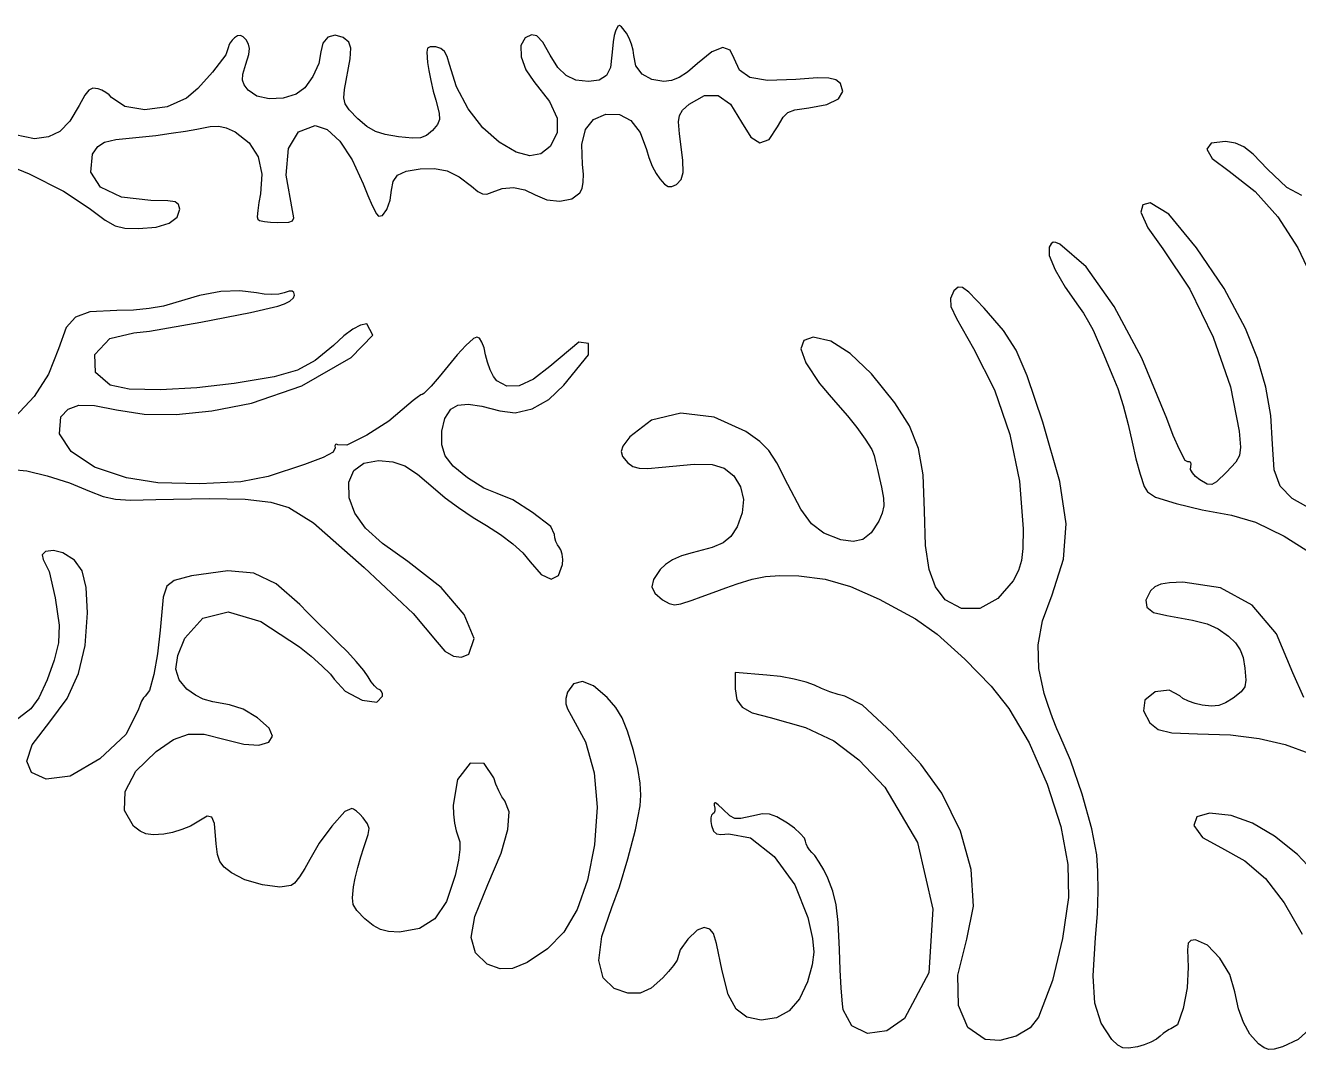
# Model space of a CAD drawing. Extents: x -744 to 286, y -828 to 175.
# Drawn here: x -480.8 to -191.9, y -828.3 to -596 of the extents above; entities that cross this region are included whole.
import ezdxf

# ---------------------------------------------------------------- set-up
doc = ezdxf.new("R2010")
doc.units = 0
doc.layers.get('0').update_dxf_attribs({"linetype": 'CONTINUOUS'})

msp = doc.modelspace()

# ---------------------------------------------------------------- linework, layer by layer
for p, q in [((-365.96, -598.09), (-367.38, -598.78)), ((-364.71, -598.34), (-365.96, -598.09)), ((-346.85, -597.25), (-347.15, -598.23)), ((-346.35, -596.14), (-346.85, -597.25)), ((-345.97, -595.95), (-346.35, -596.14)), ((-345.5, -596.24), (-345.97, -595.95)), ((-344.42, -597.73), (-345.5, -596.24)), ((-343.78, -598.83), (-344.42, -597.73)), ((-434.75, -600.84), (-435.33, -602.61)), ((-434.65, -600.41), (-434.75, -600.84)), ((-434.34, -599.86), (-434.65, -600.41)), ((-433.9, -599.29), (-434.34, -599.86)), ((-433.38, -598.78), (-433.9, -599.29)), ((-432.65, -598.32), (-433.38, -598.78)), ((-432.03, -598.22), (-432.65, -598.32)), ((-431.42, -598.5), (-432.03, -598.22)), ((-430.73, -599.19), (-431.42, -598.5)), ((-430.15, -600.17), (-430.73, -599.19)), ((-429.95, -601.21), (-430.15, -600.17)), ((-413.34, -599.94), (-413.75, -601.9)), ((-412.21, -598.62), (-413.34, -599.94)), ((-410.55, -598.18), (-412.21, -598.62)), ((-408.69, -598.7), (-410.55, -598.18)), ((-407.42, -599.77), (-408.69, -598.7)), ((-406.94, -601.11), (-407.42, -599.77)), ((-388.97, -600.78), (-389.55, -601.14)), ((-387.65, -600.84), (-388.97, -600.78)), ((-386.5, -601.2), (-387.65, -600.84)), ((-367.38, -598.78), (-368.36, -600.51)), ((-368.36, -600.51), (-368.3, -603.09)), ((-363.41, -599.71), (-364.71, -598.34)), ((-361.73, -602.71), (-363.41, -599.71)), ((-347.41, -599.65), (-347.59, -601.22)), ((-347.15, -598.23), (-347.41, -599.65)), ((-343.24, -600.19), (-343.78, -598.83)), ((-342.87, -601.56), (-343.24, -600.19)), ((-322.5, -600.98), (-325, -601.96)), ((-320.83, -601.57), (-322.5, -600.98)), ((-435.33, -602.61), (-438.36, -606.52)), ((-430.76, -604.7), (-430.13, -602.58)), ((-430.13, -602.58), (-429.95, -601.21)), ((-413.75, -601.9), (-414.2, -604.55)), ((-408.37, -610.45), (-407.11, -603.5)), ((-407.11, -603.5), (-406.94, -601.11)), ((-389.55, -601.14), (-389.74, -602.03)), ((-389.74, -602.03), (-389.52, -604.34)), ((-385.66, -601.89), (-386.5, -601.2)), ((-385.06, -603.03), (-385.66, -601.89)), ((-384.57, -604.84), (-385.06, -603.03)), ((-368.3, -603.09), (-367.27, -605.99)), ((-359.98, -605.53), (-361.73, -602.71)), ((-347.68, -602.72), (-348.02, -605.51)), ((-347.59, -601.22), (-347.68, -602.72)), ((-342.75, -602.74), (-342.87, -601.56)), ((-342.24, -605.09), (-342.75, -602.74)), ((-325, -601.96), (-328.27, -604.59)), ((-319.92, -603.46), (-320.83, -601.57)), ((-318.76, -606.09), (-319.92, -603.46)), ((-438.36, -606.52), (-441.67, -610.27)), ((-431.44, -607.02), (-430.76, -604.7)), ((-414.2, -604.55), (-415.56, -607.52)), ((-389.52, -604.34), (-389.25, -606.15)), ((-389.25, -606.15), (-388.79, -608.45)), ((-382.99, -609.85), (-384.57, -604.84)), ((-367.27, -605.99), (-365.41, -608.64)), ((-358.1, -607.34), (-359.98, -605.53)), ((-348.02, -605.51), (-348.96, -607.32)), ((-340.81, -607), (-342.24, -605.09)), ((-330.54, -606.53), (-332.42, -607.76)), ((-328.27, -604.59), (-330.54, -606.53)), ((-316.38, -607.73), (-318.76, -606.09)), ((-431.55, -608.34), (-431.44, -607.02)), ((-431.2, -609.41), (-431.55, -608.34)), ((-430.25, -610.67), (-431.2, -609.41)), ((-415.56, -607.52), (-417.41, -610.1)), ((-388.79, -608.45), (-388.25, -610.83)), ((-365.41, -608.64), (-361.84, -613.18)), ((-355.85, -608.34), (-358.1, -607.34)), ((-353.01, -608.67), (-355.85, -608.34)), ((-350.58, -608.33), (-353.01, -608.67)), ((-348.96, -607.32), (-350.58, -608.33)), ((-338.61, -608.24), (-340.81, -607)), ((-335.9, -608.67), (-338.61, -608.24)), ((-334.15, -608.44), (-335.9, -608.67)), ((-332.42, -607.76), (-334.15, -608.44)), ((-312.35, -608.41), (-316.38, -607.73)), ((-305.96, -608.19), (-312.35, -608.41)), ((-301.06, -607.87), (-305.96, -608.19)), ((-298.49, -607.92), (-301.06, -607.87)), ((-296.9, -608.31), (-298.49, -607.92)), ((-295.78, -609.13), (-296.9, -608.31)), ((-295.27, -610.94), (-295.78, -609.13)), ((-467.35, -611.78), (-468.63, -614.15)), ((-466.42, -610.63), (-467.35, -611.78)), ((-465.48, -610.2), (-466.42, -610.63)), ((-464.32, -610.31), (-465.48, -610.2)), ((-463.45, -610.66), (-464.32, -610.31)), ((-462.57, -611.16), (-463.45, -610.66)), ((-461.78, -611.73), (-462.57, -611.16)), ((-461.25, -612.28), (-461.78, -611.73)), ((-458.29, -614.37), (-461.25, -612.28)), ((-444.25, -612.44), (-448.67, -614.45)), ((-441.67, -610.27), (-444.25, -612.44)), ((-428.29, -612), (-430.25, -610.67)), ((-425.5, -612.62), (-428.29, -612)), ((-422.35, -612.47), (-425.5, -612.62)), ((-419.34, -611.54), (-422.35, -612.47)), ((-417.41, -610.1), (-419.34, -611.54)), ((-408.54, -612.34), (-408.37, -610.45)), ((-408.24, -613.74), (-408.54, -612.34)), ((-388.25, -610.83), (-387.69, -612.94)), ((-380.35, -614.84), (-382.99, -609.85)), ((-330.2, -613.82), (-326.67, -611.88)), ((-326.67, -611.88), (-323.55, -611.86)), ((-323.55, -611.86), (-320.77, -613.83)), ((-296.25, -612.61), (-295.27, -610.94)), ((-468.63, -614.15), (-470.74, -617.69)), ((-453.73, -615.11), (-458.29, -614.37)), ((-448.67, -614.45), (-453.73, -615.11)), ((-407.33, -615.13), (-408.24, -613.74)), ((-405.37, -617.12), (-407.33, -615.13)), ((-387.69, -612.94), (-386.93, -615.86)), ((-376.99, -619.22), (-380.35, -614.84)), ((-361.84, -613.18), (-360.12, -617)), ((-332.39, -616.35), (-331.71, -615.19)), ((-331.71, -615.19), (-330.2, -613.82)), ((-320.77, -613.83), (-318.26, -617.87)), ((-307.74, -615.67), (-306.15, -615.07)), ((-306.15, -615.07), (-303.01, -614.65)), ((-303.01, -614.65), (-298.93, -613.92)), ((-298.93, -613.92), (-296.25, -612.61)), ((-470.74, -617.69), (-472.97, -619.98)), ((-403.29, -618.86), (-405.37, -617.12)), ((-386.84, -617.31), (-387.27, -618.43)), ((-386.93, -615.86), (-386.84, -617.31)), ((-360.12, -617), (-360.12, -620.34)), ((-353.72, -619.55), (-351.87, -617.29)), ((-351.87, -617.29), (-349.08, -616.08)), ((-349.08, -616.08), (-346.01, -616.16)), ((-346.01, -616.16), (-343.38, -617.53)), ((-343.38, -617.53), (-341.31, -620.21)), ((-332.58, -617.86), (-332.39, -616.35)), ((-332.32, -620.57), (-332.58, -617.86)), ((-318.26, -617.87), (-316.18, -621.32)), ((-310.11, -618.98), (-308.86, -616.76)), ((-308.86, -616.76), (-307.74, -615.67)), ((-478.75, -621.67), (-483.16, -620.75)), ((-475.56, -621.24), (-478.75, -621.67)), ((-472.97, -619.98), (-475.56, -621.24)), ((-460.3, -621.83), (-454.25, -621.21)), ((-454.25, -621.21), (-451.18, -620.89)), ((-451.18, -620.89), (-447.73, -620.43)), ((-447.73, -620.43), (-444.45, -619.93)), ((-444.45, -619.93), (-441.91, -619.45)), ((-441.91, -619.45), (-438.86, -618.9)), ((-438.86, -618.9), (-436.91, -618.83)), ((-436.91, -618.83), (-435.24, -619.2)), ((-435.24, -619.2), (-433.21, -620.12)), ((-433.21, -620.12), (-430.05, -622.56)), ((-421.1, -623.87), (-418.8, -620.12)), ((-418.8, -620.12), (-415.06, -618.67)), ((-415.06, -618.67), (-412.32, -619.55)), ((-412.32, -619.55), (-409.46, -622.24)), ((-401.36, -619.98), (-403.29, -618.86)), ((-399.15, -620.71), (-401.36, -619.98)), ((-396.16, -621.23), (-399.15, -620.71)), ((-392.96, -621.54), (-396.16, -621.23)), ((-389.81, -620.92), (-391.15, -621.45)), ((-388.44, -619.81), (-389.81, -620.92)), ((-387.27, -618.43), (-388.44, -619.81)), ((-373.31, -622.42), (-376.99, -619.22)), ((-360.12, -620.34), (-361.69, -623.42)), ((-354.55, -622.95), (-353.72, -619.55)), ((-341.31, -620.21), (-339.86, -624.12)), ((-331.6, -626.53), (-332.32, -620.57)), ((-312.04, -621.81), (-310.11, -618.98)), ((-465.57, -625.19), (-464.4, -623.42)), ((-464.4, -623.42), (-462.9, -622.43)), ((-462.9, -622.43), (-460.3, -621.83)), ((-430.05, -622.56), (-427.99, -625.77)), ((-421.61, -629.95), (-421.1, -623.87)), ((-409.46, -622.24), (-406.67, -626.43)), ((-391.15, -621.45), (-392.96, -621.54)), ((-369.44, -624.67), (-373.31, -622.42)), ((-361.69, -623.42), (-363.84, -625.08)), ((-354.37, -627.49), (-354.55, -622.95)), ((-339.86, -624.12), (-339.31, -625.94)), ((-316.18, -621.32), (-314.09, -622.55)), ((-314.09, -622.55), (-312.04, -621.81)), ((-211.7, -622.66), (-212.64, -624.04)), ((-212.64, -624.04), (-211.47, -626.17)), ((-208.41, -622.29), (-211.7, -622.66)), ((-206.15, -622.63), (-208.41, -622.29)), ((-204.28, -623.47), (-206.15, -622.63)), ((-202.18, -625.16), (-204.28, -623.47)), ((-487.58, -626.54), (-479.96, -629.62)), ((-465.95, -629.22), (-465.57, -625.19)), ((-427.99, -625.77), (-427.13, -629.69)), ((-406.67, -626.43), (-404.17, -631.92)), ((-366.36, -625.52), (-369.44, -624.67)), ((-363.84, -625.08), (-366.36, -625.52)), ((-339.31, -625.94), (-338.53, -627.85)), ((-331.54, -629.3), (-331.6, -626.53)), ((-211.47, -626.17), (-207.56, -629.03)), ((-198.87, -628.54), (-202.18, -625.16)), ((-479.96, -629.62), (-472.19, -633.52)), ((-463.76, -632.64), (-465.95, -629.22)), ((-427.13, -629.69), (-427.48, -634.15)), ((-396.35, -629.94), (-394.42, -629.02)), ((-394.42, -629.02), (-391.25, -628.45)), ((-391.25, -628.45), (-387.99, -628.38)), ((-387.99, -628.38), (-385.11, -628.97)), ((-385.11, -628.97), (-382.38, -630.3)), ((-354.16, -629.69), (-354.37, -627.49)), ((-354.2, -631.49), (-354.16, -629.69)), ((-338.53, -627.85), (-337.66, -629.57)), ((-337.66, -629.57), (-336.83, -630.79)), ((-332, -630.92), (-331.54, -629.3)), ((-207.56, -629.03), (-201.67, -633.64)), ((-194.47, -632.72), (-198.87, -628.54)), ((-459, -634.92), (-463.76, -632.64)), ((-420.22, -637.92), (-421.61, -629.95)), ((-404.17, -631.92), (-403.12, -634.54)), ((-397.75, -633.36), (-397.38, -631.33)), ((-397.38, -631.33), (-396.35, -629.94)), ((-382.38, -630.3), (-379.6, -632.45)), ((-379.6, -632.45), (-378.13, -633.66)), ((-372.58, -632.92), (-370, -632.75)), ((-370, -632.75), (-367.43, -633.24)), ((-354.48, -632.92), (-354.2, -631.49)), ((-336.83, -630.79), (-335.73, -631.99)), ((-335.73, -631.99), (-334.9, -632.5)), ((-334.9, -632.5), (-334.08, -632.51)), ((-334.08, -632.51), (-333.06, -632.05)), ((-333.06, -632.05), (-332, -630.92)), ((-191.1, -634.55), (-194.47, -632.72)), ((-472.19, -633.52), (-466.34, -637.41)), ((-452.34, -635.67), (-459, -634.92)), ((-448.5, -635.73), (-452.34, -635.67)), ((-427.48, -634.15), (-427.85, -636.13)), ((-403.12, -634.54), (-402.09, -636.84)), ((-398.79, -637.68), (-398.01, -635.57)), ((-398.01, -635.57), (-397.75, -633.36)), ((-378.13, -633.66), (-377.07, -634.18)), ((-377.07, -634.18), (-376.08, -634.2)), ((-376.08, -634.2), (-374.91, -633.76)), ((-374.91, -633.76), (-372.58, -632.92)), ((-367.43, -633.24), (-365.08, -634.38)), ((-365.08, -634.38), (-362.49, -635.5)), ((-362.49, -635.5), (-359.49, -635.8)), ((-359.49, -635.8), (-356.76, -635.26)), ((-356.76, -635.26), (-354.99, -633.95)), ((-354.99, -633.95), (-354.48, -632.92)), ((-201.67, -633.64), (-196.54, -639.36)), ((-466.34, -637.41), (-462.68, -640.15)), ((-446.84, -636), (-448.5, -635.73)), ((-446.05, -636.6), (-446.84, -636)), ((-446.4, -639.42), (-445.75, -637.64)), ((-445.75, -637.64), (-446.05, -636.6)), ((-428.09, -637.92), (-428.21, -639.4)), ((-427.85, -636.13), (-428.09, -637.92)), ((-419.89, -639.61), (-420.22, -637.92)), ((-402.09, -636.84), (-401.16, -638.71)), ((-399.79, -639.08), (-398.79, -637.68)), ((-227.17, -636.63), (-227.61, -638.34)), ((-227.61, -638.34), (-226.05, -641.85)), ((-225.5, -636.17), (-227.17, -636.63)), ((-221.32, -638.77), (-225.5, -636.17)), ((-462.68, -640.15), (-460.42, -641.4)), ((-460.42, -641.4), (-458.26, -641.94)), ((-451.13, -641.69), (-448.19, -640.8)), ((-448.19, -640.8), (-446.4, -639.42)), ((-428.21, -639.4), (-428.08, -639.92)), ((-428.08, -639.92), (-427.68, -640.22)), ((-427.68, -640.22), (-426.57, -640.45)), ((-426.57, -640.45), (-425.16, -640.62)), ((-425.16, -640.62), (-423.57, -640.67)), ((-423.57, -640.67), (-421, -640.62)), ((-421, -640.62), (-420.16, -640.3)), ((-420.16, -640.3), (-419.89, -639.61)), ((-401.16, -638.71), (-400.71, -639.2)), ((-400.71, -639.2), (-399.79, -639.08)), ((-214.99, -646.42), (-221.32, -638.77)), ((-196.54, -639.36), (-192.01, -646.44)), ((-458.26, -641.94), (-455.18, -642.05)), ((-455.18, -642.05), (-451.13, -641.69)), ((-226.05, -641.85), (-222.65, -646.64)), ((-248.43, -646.3), (-248.46, -648.16)), ((-248.02, -645.51), (-248.43, -646.3)), ((-247.54, -645.16), (-248.02, -645.51)), ((-246.92, -645.19), (-247.54, -645.16)), ((-246.01, -645.61), (-246.92, -645.19)), ((-240.07, -650.69), (-246.01, -645.61)), ((-222.65, -646.64), (-216.56, -655.79)), ((-208.7, -655.63), (-214.99, -646.42)), ((-192.01, -646.44), (-187.87, -655.17)), ((-248.46, -648.16), (-247.09, -651.42)), ((-247.09, -651.42), (-244.84, -655.35)), ((-233.67, -659.72), (-240.07, -650.69)), ((-269.12, -655.34), (-270.12, -656.17)), ((-268.12, -655.38), (-269.12, -655.34)), ((-266.68, -656.48), (-268.12, -655.38)), ((-244.84, -655.35), (-241.78, -659.67)), ((-216.56, -655.79), (-211.24, -666.71)), ((-203.87, -664.73), (-208.7, -655.63)), ((-446.65, -658.82), (-449.48, -659.62)), ((-441.33, -657.25), (-446.65, -658.82)), ((-436.47, -656.36), (-441.33, -657.25)), ((-432.12, -656.14), (-436.47, -656.36)), ((-428.36, -656.61), (-432.12, -656.14)), ((-426.63, -656.92), (-428.36, -656.61)), ((-424.9, -657.02), (-426.63, -656.92)), ((-423.33, -656.93), (-424.9, -657.02)), ((-422.11, -656.62), (-423.33, -656.93)), ((-420.93, -656.24), (-422.11, -656.62)), ((-422.04, -659.12), (-420.83, -658.48)), ((-420.25, -656.22), (-420.93, -656.24)), ((-420.83, -658.48), (-420, -657.79)), ((-419.88, -656.53), (-420.25, -656.22)), ((-420, -657.79), (-419.75, -657.16)), ((-419.75, -657.16), (-419.88, -656.53)), ((-270.12, -656.17), (-270.88, -657.93)), ((-270.88, -657.93), (-270.76, -659.72)), ((-263.18, -660.12), (-266.68, -656.48)), ((-466.21, -660.97), (-469.45, -662.11)), ((-460.07, -660.67), (-466.21, -660.97)), ((-456.29, -660.56), (-460.07, -660.67)), ((-452.73, -660.2), (-456.29, -660.56)), ((-449.48, -659.62), (-452.73, -660.2)), ((-441.03, -663.27), (-429.74, -661.1)), ((-429.74, -661.1), (-423.5, -659.62)), ((-423.5, -659.62), (-422.04, -659.12)), ((-270.76, -659.72), (-269.52, -662.46)), ((-258.8, -665.2), (-263.18, -660.12)), ((-241.78, -659.67), (-240.65, -661.27)), ((-240.65, -661.27), (-239.49, -663.17)), ((-227.39, -671.46), (-233.67, -659.72)), ((-471.54, -664.53), (-473.34, -669.34)), ((-469.45, -662.11), (-471.54, -664.53)), ((-452.63, -665.36), (-441.03, -663.27)), ((-404.74, -663.97), (-406.49, -664.89)), ((-403.31, -663.67), (-404.74, -663.97)), ((-401.93, -666.2), (-403.31, -663.67)), ((-269.52, -662.46), (-265.59, -669.24)), ((-239.49, -663.17), (-238.46, -665.08)), ((-465.05, -670.63), (-461.64, -667.01)), ((-461.64, -667.01), (-456.2, -665.67)), ((-456.2, -665.67), (-452.63, -665.36)), ((-408.53, -666.4), (-410.9, -668.54)), ((-406.49, -664.89), (-408.53, -666.4)), ((-406.89, -671.31), (-401.93, -666.2)), ((-379.11, -666.97), (-380.82, -668.58)), ((-378.34, -666.67), (-379.11, -666.97)), ((-377.76, -666.94), (-378.34, -666.67)), ((-377.2, -667.79), (-377.76, -666.94)), ((-304.14, -667.46), (-304.85, -669.31)), ((-302, -666.68), (-304.14, -667.46)), ((-298.03, -667.6), (-302, -666.68)), ((-255.95, -669.66), (-258.8, -665.2)), ((-238.46, -665.08), (-237.75, -666.67)), ((-237.75, -666.67), (-237.06, -668.39)), ((-211.24, -666.71), (-207.27, -677.93)), ((-201.14, -671.53), (-203.87, -664.73)), ((-473.34, -669.34), (-475.6, -675.11)), ((-410.9, -668.54), (-415.05, -672)), ((-380.82, -668.58), (-382.8, -670.68)), ((-376.71, -669.07), (-377.2, -667.79)), ((-376.36, -670.69), (-376.71, -669.07)), ((-355.24, -667.85), (-361.76, -673.31)), ((-353.03, -668.15), (-355.24, -667.85)), ((-353.03, -670.72), (-353.03, -668.15)), ((-304.85, -669.31), (-303.72, -672.51)), ((-293.63, -670.39), (-298.03, -667.6)), ((-265.59, -669.24), (-260.88, -678.66)), ((-253.43, -675.47), (-255.95, -669.66)), ((-237.06, -668.39), (-236.08, -670.73)), ((-464.92, -674.71), (-465.05, -670.63)), ((-415.05, -672), (-419.04, -674.15)), ((-418.11, -677.71), (-406.89, -671.31)), ((-384.9, -673.17), (-386.94, -675.67)), ((-382.8, -670.68), (-384.9, -673.17)), ((-375.97, -672.37), (-376.36, -670.69)), ((-375.34, -674.09), (-375.97, -672.37)), ((-358.58, -677.56), (-353.03, -670.72)), ((-303.72, -672.51), (-300.57, -677.17)), ((-288.79, -675.01), (-293.63, -670.39)), ((-236.08, -670.73), (-235, -673.25)), ((-235, -673.25), (-233.97, -675.58)), ((-221.75, -685.17), (-227.39, -671.46)), ((-199.24, -678.05), (-201.14, -671.53)), ((-475.6, -675.11), (-478.81, -680.18)), ((-461.56, -677.59), (-464.92, -674.71)), ((-424.35, -675.67), (-433.47, -677.23)), ((-419.04, -674.15), (-424.35, -675.67)), ((-386.94, -675.67), (-388.76, -677.77)), ((-374.57, -675.61), (-375.34, -674.09)), ((-373.79, -676.63), (-374.57, -675.61)), ((-361.76, -673.31), (-365.47, -676.19)), ((-283.47, -681.58), (-288.79, -675.01)), ((-249.86, -686), (-253.43, -675.47)), ((-233.97, -675.58), (-232.9, -678.31)), ((-457.24, -678.45), (-461.56, -677.59)), ((-450.16, -678.62), (-457.24, -678.45)), ((-441.91, -678.22), (-450.16, -678.62)), ((-433.47, -677.23), (-441.91, -678.22)), ((-429.51, -681.65), (-418.11, -677.71)), ((-388.76, -677.77), (-390.35, -679.5)), ((-371.55, -677.81), (-373.79, -676.63)), ((-368.77, -677.7), (-371.55, -677.81)), ((-365.47, -676.19), (-368.77, -677.7)), ((-362.05, -680.82), (-358.58, -677.56)), ((-300.57, -677.17), (-300.04, -677.83)), ((-300.04, -677.83), (-298.4, -679.76)), ((-260.88, -678.66), (-257.39, -688.77)), ((-232.9, -678.31), (-231.69, -682.2)), ((-207.27, -677.93), (-205.31, -688.01)), ((-198.12, -684.46), (-199.24, -678.05)), ((-478.81, -680.18), (-483.15, -684.77)), ((-438.51, -683.42), (-429.51, -681.65)), ((-393.78, -681.92), (-398.36, -685.72)), ((-392.81, -681.06), (-393.78, -681.92)), ((-391.89, -680.34), (-392.81, -681.06)), ((-391.1, -679.78), (-391.89, -680.34)), ((-390.74, -679.67), (-391.1, -679.78)), ((-390.35, -679.5), (-390.74, -679.67)), ((-382.66, -682.15), (-380.32, -681.9)), ((-380.32, -681.9), (-377.2, -682.31)), ((-365.83, -682.96), (-362.05, -680.82)), ((-298.4, -679.76), (-296.44, -682.05)), ((-280.14, -686.84), (-283.47, -681.58)), ((-473.08, -688.63), (-472.8, -684.78)), ((-472.8, -684.78), (-471.13, -682.99)), ((-471.13, -682.99), (-468.68, -682.12)), ((-468.68, -682.12), (-465.15, -682.16)), ((-465.15, -682.16), (-460.13, -683.17)), ((-460.13, -683.17), (-453.83, -684.17)), ((-453.83, -684.17), (-446.62, -684.25)), ((-446.62, -684.25), (-438.51, -683.42)), ((-385.6, -685.12), (-384.27, -683.06)), ((-384.27, -683.06), (-382.66, -682.15)), ((-377.2, -682.31), (-373.17, -683.44)), ((-373.17, -683.44), (-369.63, -683.85)), ((-369.63, -683.85), (-365.83, -682.96)), ((-332.03, -683.96), (-338.75, -685.51)), ((-324.51, -684.84), (-332.03, -683.96)), ((-296.44, -682.05), (-294.26, -684.57)), ((-294.26, -684.57), (-292.1, -687.21)), ((-231.69, -682.2), (-230.54, -686.48)), ((-197.75, -690.93), (-198.12, -684.46)), ((-398.36, -685.72), (-403.35, -688.96)), ((-386.3, -688.04), (-385.6, -685.12)), ((-338.75, -685.51), (-343.65, -689.28)), ((-317.33, -688.08), (-324.51, -684.84)), ((-292.1, -687.21), (-290.18, -689.85)), ((-278.12, -691.94), (-280.14, -686.84)), ((-246, -699.42), (-249.86, -686)), ((-230.54, -686.48), (-229.63, -690.52)), ((-220.27, -689.01), (-221.75, -685.17)), ((-470.45, -692.61), (-473.08, -688.63)), ((-403.35, -688.96), (-407.84, -691.23)), ((-386.3, -691.12), (-386.3, -688.04)), ((-343.65, -689.28), (-345.2, -691.41)), ((-314.16, -690.34), (-317.33, -688.08)), ((-312.08, -692.42), (-314.16, -690.34)), ((-290.18, -689.85), (-288.7, -692.18)), ((-257.39, -688.77), (-255.21, -699.35)), ((-229.63, -690.52), (-228.78, -694.3)), ((-218.85, -692.18), (-220.27, -689.01)), ((-205.31, -688.01), (-205.03, -691.68)), ((-465.13, -696.15), (-470.45, -692.61)), ((-410.94, -692.77), (-413.27, -693.96)), ((-410.52, -691.79), (-410.94, -692.77)), ((-410.45, -691.06), (-410.56, -691.34)), ((-410.56, -691.34), (-410.52, -691.79)), ((-410.21, -690.98), (-410.45, -691.06)), ((-409.88, -691.09), (-410.21, -690.98)), ((-407.84, -691.23), (-409.88, -691.09)), ((-385.52, -693.63), (-386.3, -691.12)), ((-345.2, -691.41), (-345.62, -692.65)), ((-345.62, -692.65), (-345.31, -693.74)), ((-310.25, -695.21), (-312.08, -692.42)), ((-288.7, -692.18), (-288.16, -693.57)), ((-277.07, -697.93), (-278.12, -691.94)), ((-217.57, -694.66), (-218.85, -692.18)), ((-205.03, -691.68), (-205.26, -693.52)), ((-197.35, -696.79), (-197.75, -690.93)), ((-457.9, -698.64), (-465.13, -696.15)), ((-417.5, -695.57), (-425.75, -698.28)), ((-413.27, -693.96), (-417.5, -695.57)), ((-406.3, -696.93), (-404, -695.26)), ((-404, -695.26), (-400.71, -694.67)), ((-400.71, -694.67), (-397.43, -694.99)), ((-397.43, -694.99), (-394.7, -695.92)), ((-394.7, -695.92), (-391.79, -697.8)), ((-383.75, -695.93), (-385.52, -693.63)), ((-380.45, -698.62), (-383.75, -695.93)), ((-345.31, -693.74), (-344.07, -695.21)), ((-344.07, -695.21), (-342.92, -696.03)), ((-342.92, -696.03), (-341.54, -696.43)), ((-339.57, -696.49), (-336.32, -696.2)), ((-336.32, -696.2), (-329.02, -695.52)), ((-329.02, -695.52), (-324.91, -695.61)), ((-324.91, -695.61), (-322.19, -696.44)), ((-307.77, -700.12), (-310.25, -695.21)), ((-288.16, -693.57), (-287.87, -694.88)), ((-287.87, -694.88), (-287.45, -696.74)), ((-228.78, -694.3), (-227.82, -697.76)), ((-216.98, -694.94), (-217.57, -694.66)), ((-216.58, -694.95), (-216.98, -694.94)), ((-216.31, -695.16), (-216.58, -694.95)), ((-216.34, -696.68), (-216.33, -696.04)), ((-216.33, -696.04), (-216.22, -695.54)), ((-216.22, -695.54), (-216.31, -695.16)), ((-206.1, -695.05), (-208.18, -697.31)), ((-205.26, -693.52), (-206.1, -695.05)), ((-483.77, -696.69), (-480.5, -697.03)), ((-480.5, -697.03), (-475.85, -698.17)), ((-475.85, -698.17), (-470.83, -699.77)), ((-450.78, -699.71), (-457.9, -698.64)), ((-425.75, -698.28), (-431.91, -699.52)), ((-407.42, -699.62), (-406.3, -696.93)), ((-391.79, -697.8), (-387.75, -701.25)), ((-376.78, -700.97), (-380.45, -698.62)), ((-341.54, -696.43), (-339.57, -696.49)), ((-322.19, -696.44), (-320.02, -698.14)), ((-320.02, -698.14), (-318.5, -700.64)), ((-287.45, -696.74), (-286.99, -698.78)), ((-286.99, -698.78), (-286.54, -700.71)), ((-276.74, -706.08), (-277.07, -697.93)), ((-227.82, -697.76), (-226.87, -700.59)), ((-215.93, -697.48), (-216.34, -696.68)), ((-215.21, -698.33), (-215.93, -697.48)), ((-214.25, -699.08), (-215.21, -698.33)), ((-212.57, -700.02), (-214.25, -699.08)), ((-208.18, -697.31), (-210.45, -699.49)), ((-196.01, -700.5), (-197.35, -696.79)), ((-470.83, -699.77), (-466.24, -701.62)), ((-466.24, -701.62), (-463.15, -702.81)), ((-441.24, -699.97), (-450.78, -699.71)), ((-431.91, -699.52), (-441.24, -699.97)), ((-407.32, -703.14), (-407.42, -699.62)), ((-387.75, -701.25), (-385.52, -703.11)), ((-373.75, -702.17), (-376.78, -700.97)), ((-318.5, -700.64), (-317.84, -703.5)), ((-304.84, -705.72), (-307.77, -700.12)), ((-286.54, -700.71), (-286.06, -703.21)), ((-255.21, -699.35), (-254.39, -710.17)), ((-244.56, -709.01), (-246, -699.42)), ((-226.87, -700.59), (-226.16, -701.76)), ((-226.16, -701.76), (-224.34, -702.97)), ((-211.54, -700.1), (-212.57, -700.02)), ((-210.45, -699.49), (-211.54, -700.1)), ((-193.28, -703.29), (-196.01, -700.5)), ((-463.15, -702.81), (-460.37, -703.43)), ((-460.37, -703.43), (-456.93, -703.64)), ((-456.93, -703.64), (-451.25, -703.54)), ((-451.25, -703.54), (-439.13, -703.26)), ((-439.13, -703.26), (-430.95, -703.45)), ((-430.95, -703.45), (-425.14, -704.1)), ((-425.14, -704.1), (-421, -705.32)), ((-406.05, -706.66), (-407.32, -703.14)), ((-385.52, -703.11), (-382.49, -705.34)), ((-370.2, -703.59), (-373.75, -702.17)), ((-365.69, -706.48), (-370.2, -703.59)), ((-317.84, -703.5), (-318.1, -706.58)), ((-285.99, -704.99), (-286.33, -706.59)), ((-286.06, -703.21), (-285.99, -704.99)), ((-224.34, -702.97), (-219.62, -704.44)), ((-219.62, -704.44), (-213.71, -705.87)), ((-188.27, -706.12), (-193.28, -703.29)), ((-421, -705.32), (-415.46, -708.79)), ((-403.64, -710.02), (-406.05, -706.66)), ((-382.49, -705.34), (-379.21, -707.57)), ((-379.21, -707.57), (-376.18, -709.44)), ((-361.59, -709.67), (-365.69, -706.48)), ((-318.1, -706.58), (-319.26, -709.69)), ((-302.36, -709.04), (-304.84, -705.72)), ((-286.33, -706.59), (-287.12, -708.43)), ((-276.5, -713.94), (-276.74, -706.08)), ((-213.71, -705.87), (-207.04, -707.1)), ((-207.04, -707.1), (-201.63, -708.64)), ((-415.46, -708.79), (-403.96, -718.93)), ((-399.79, -713.54), (-403.64, -710.02)), ((-376.18, -709.44), (-372.99, -711.45)), ((-360.75, -711.48), (-361.59, -709.67)), ((-319.26, -709.69), (-320.72, -711.9)), ((-299.56, -711.15), (-302.36, -709.04)), ((-287.12, -708.43), (-288.85, -711.07)), ((-254.39, -710.17), (-254.43, -714.61)), ((-245.17, -717.03), (-244.56, -709.01)), ((-201.63, -708.64), (-195.08, -711.83)), ((-394.02, -717.63), (-399.79, -713.54)), ((-372.99, -711.45), (-370.21, -713.55)), ((-370.21, -713.55), (-367.92, -715.65)), ((-360.67, -712.25), (-360.75, -711.48)), ((-360.43, -713.07), (-360.67, -712.25)), ((-360.08, -713.81), (-360.43, -713.07)), ((-322.43, -713.35), (-324.98, -714.45)), ((-320.72, -711.9), (-322.43, -713.35)), ((-295.74, -712.68), (-299.56, -711.15)), ((-292.97, -713.09), (-295.74, -712.68)), ((-290.73, -712.58), (-292.97, -713.09)), ((-288.85, -711.07), (-290.73, -712.58)), ((-195.08, -711.83), (-188.79, -715.82)), ((-476.23, -715.31), (-477, -716.08)), ((-477, -716.08), (-476.8, -717.11)), ((-474.45, -715.13), (-476.23, -715.31)), ((-472.34, -715.64), (-474.45, -715.13)), ((-469.64, -717.3), (-472.34, -715.64)), ((-367.92, -715.65), (-366.26, -717.66)), ((-359.67, -714.35), (-360.08, -713.81)), ((-359.28, -714.97), (-359.67, -714.35)), ((-359, -715.96), (-359.28, -714.97)), ((-358.87, -717.12), (-359, -715.96)), ((-331.91, -716.34), (-333.93, -717.21)), ((-329.5, -715.64), (-331.91, -716.34)), ((-324.98, -714.45), (-329.5, -715.64)), ((-275.7, -719.41), (-276.5, -713.94)), ((-254.43, -714.61), (-254.73, -717.4)), ((-476.8, -717.11), (-475.4, -719.85)), ((-467.93, -719.74), (-469.64, -717.3)), ((-403.96, -718.93), (-392.84, -729.43)), ((-386.48, -723.47), (-394.02, -717.63)), ((-366.26, -717.66), (-363.77, -720.55)), ((-359.81, -720.75), (-358.92, -718.3)), ((-358.92, -718.3), (-358.87, -717.12)), ((-336.75, -719.41), (-338.25, -721.67)), ((-335.56, -718.24), (-336.75, -719.41)), ((-333.93, -717.21), (-335.56, -718.24)), ((-274.26, -723.34), (-275.7, -719.41)), ((-254.73, -717.4), (-255.41, -719.62)), ((-247.8, -725.17), (-245.17, -717.03)), ((-475.4, -719.85), (-474.08, -725.87)), ((-467.01, -723.46), (-467.93, -719.74)), ((-447.08, -721.87), (-448.71, -723.2)), ((-443.1, -720.82), (-447.08, -721.87)), ((-434.85, -719.69), (-443.1, -720.82)), ((-428.96, -720.25), (-434.85, -719.69)), ((-423.92, -722.66), (-428.96, -720.25)), ((-363.77, -720.55), (-361.5, -721.57)), ((-361.5, -721.57), (-359.81, -720.75)), ((-338.25, -721.67), (-338.62, -723.35)), ((-319.26, -722.66), (-315.86, -721.59)), ((-315.86, -721.59), (-312.86, -721)), ((-312.86, -721), (-309.58, -720.78)), ((-309.58, -720.78), (-305.26, -720.87)), ((-305.26, -720.87), (-299.31, -721.61)), ((-299.31, -721.61), (-293.53, -723.26)), ((-256.64, -721.96), (-260.08, -726.01)), ((-255.41, -719.62), (-256.64, -721.96)), ((-218.15, -722.3), (-221.15, -722.42)), ((-209.58, -723.6), (-218.15, -722.3)), ((-466.75, -729.24), (-467.01, -723.46)), ((-448.71, -723.2), (-449.52, -725.67)), ((-418.52, -727.38), (-423.92, -722.66)), ((-381.2, -729.65), (-386.48, -723.47)), ((-338.62, -723.35), (-337.99, -724.8)), ((-337.99, -724.8), (-336.24, -726.27)), ((-327.44, -725.62), (-324.73, -724.64)), ((-324.73, -724.64), (-321.86, -723.6)), ((-321.86, -723.6), (-319.26, -722.66)), ((-293.53, -723.26), (-287.04, -726.11)), ((-272.02, -726.3), (-274.26, -723.34)), ((-249.95, -731.07), (-247.8, -725.17)), ((-225.42, -724.25), (-226.49, -726.36)), ((-224.44, -723.33), (-225.42, -724.25)), ((-223.1, -722.74), (-224.44, -723.33)), ((-221.15, -722.42), (-223.1, -722.74)), ((-202.39, -727.52), (-209.58, -723.6)), ((-474.08, -725.87), (-473.18, -732.04)), ((-449.52, -725.67), (-450.22, -733.14)), ((-416.78, -729.18), (-418.52, -727.38)), ((-336.24, -726.27), (-334.68, -727.13)), ((-334.68, -727.13), (-333.46, -727.41)), ((-333.46, -727.41), (-332.03, -727.21)), ((-332.03, -727.21), (-329.49, -726.37)), ((-329.49, -726.37), (-327.44, -725.62)), ((-287.04, -726.11), (-278.78, -730.64)), ((-268.33, -728.29), (-272.02, -726.3)), ((-260.08, -726.01), (-264.17, -728.22)), ((-226.49, -726.36), (-226.27, -727.96)), ((-226.27, -727.96), (-224.76, -729.13)), ((-196.85, -734.03), (-202.39, -727.52)), ((-467.24, -736.68), (-466.75, -729.24)), ((-444.66, -735.01), (-440.54, -730.44)), ((-440.54, -730.44), (-434.77, -729.03)), ((-434.77, -729.03), (-427.36, -731.18)), ((-414.47, -731.49), (-416.78, -729.18)), ((-392.84, -729.43), (-387.38, -735.92)), ((-378.95, -735.03), (-381.2, -729.65)), ((-278.78, -730.64), (-273.88, -734.08)), ((-264.17, -728.22), (-268.33, -728.29)), ((-224.76, -729.13), (-221.74, -729.88)), ((-221.74, -729.88), (-215.94, -730.87)), ((-215.94, -730.87), (-212.58, -731.75)), ((-473.18, -732.04), (-473.31, -736.04)), ((-450.22, -733.14), (-450.82, -738.55)), ((-427.36, -731.18), (-418.57, -736.93)), ((-412.03, -733.89), (-414.47, -731.49)), ((-409.82, -736.03), (-412.03, -733.89)), ((-250.94, -736.52), (-249.95, -731.07)), ((-212.58, -731.75), (-210.13, -732.86)), ((-210.13, -732.86), (-207.74, -734.54)), ((-473.31, -736.04), (-474.26, -739.98)), ((-468.74, -743.03), (-467.24, -736.68)), ((-446.25, -738.96), (-444.66, -735.01)), ((-407.75, -738.1), (-409.82, -736.03)), ((-387.38, -735.92), (-385.61, -737.93)), ((-380.2, -738.63), (-378.95, -735.03)), ((-273.88, -734.08), (-267.6, -739.73)), ((-250.8, -741.89), (-250.94, -736.52)), ((-207.74, -734.54), (-206.14, -736.08)), ((-206.14, -736.08), (-205.11, -737.6)), ((-193.11, -742.88), (-196.85, -734.03)), ((-450.82, -738.55), (-451.68, -743.21)), ((-446.66, -742.03), (-446.25, -738.96)), ((-418.57, -736.93), (-415.93, -739.09)), ((-415.93, -739.09), (-413.52, -741.25)), ((-405.73, -740.3), (-407.75, -738.1)), ((-385.61, -737.93), (-383.69, -739.11)), ((-383.69, -739.11), (-381.82, -739.33)), ((-381.82, -739.33), (-380.2, -738.63)), ((-267.6, -739.73), (-261.6, -745.85)), ((-205.11, -737.6), (-204.45, -739.38)), ((-204.45, -739.38), (-204.04, -741.79)), ((-474.26, -739.98), (-475.9, -744.44)), ((-445.95, -744.48), (-446.66, -742.03)), ((-413.52, -741.25), (-411.57, -743.15)), ((-404.02, -742.34), (-405.73, -740.3)), ((-403.03, -743.78), (-404.02, -742.34)), ((-249.57, -747.55), (-250.8, -741.89)), ((-204.04, -741.79), (-203.83, -744.55)), ((-475.9, -744.44), (-477.8, -748.5)), ((-471.37, -748.67), (-468.74, -743.03)), ((-451.68, -743.21), (-452.67, -746.84)), ((-444.16, -746.56), (-445.95, -744.48)), ((-411.57, -743.15), (-410.74, -744.26)), ((-410.74, -744.26), (-408.25, -747.05)), ((-402.31, -744.89), (-403.03, -743.78)), ((-401.59, -745.82), (-402.31, -744.89)), ((-356.38, -745.34), (-357.78, -747.26)), ((-354.41, -744.79), (-356.38, -745.34)), ((-351.87, -745.79), (-354.41, -744.79)), ((-312.5, -743.37), (-319.75, -742.79)), ((-319.75, -742.79), (-319.75, -746.49)), ((-309.46, -743.72), (-312.5, -743.37)), ((-306.35, -744.29), (-309.46, -743.72)), ((-303.58, -744.98), (-306.35, -744.29)), ((-301.75, -745.69), (-303.58, -744.98)), ((-203.83, -744.55), (-204.07, -746.02)), ((-190.66, -748.45), (-193.11, -742.88)), ((-453.66, -748.12), (-454.04, -748.5)), ((-452.67, -746.84), (-453.66, -748.12)), ((-442.19, -747.95), (-444.16, -746.56)), ((-440.46, -748.8), (-442.19, -747.95)), ((-408.25, -747.05), (-404.36, -749.09)), ((-400.93, -746.51), (-401.59, -745.82)), ((-401.04, -749.55), (-399.75, -748.17)), ((-400.53, -746.67), (-400.93, -746.51)), ((-400.23, -746.79), (-400.53, -746.67)), ((-399.98, -747.12), (-400.23, -746.79)), ((-399.8, -747.6), (-399.98, -747.12)), ((-399.75, -748.17), (-399.8, -747.6)), ((-357.78, -747.26), (-358.17, -748.67)), ((-348.79, -748.42), (-351.87, -745.79)), ((-319.75, -746.49), (-319.34, -748.98)), ((-300.16, -746.41), (-301.75, -745.69)), ((-298.27, -747.14), (-300.16, -746.41)), ((-296.38, -747.76), (-298.27, -747.14)), ((-294.81, -748.17), (-296.38, -747.76)), ((-290.82, -750.16), (-294.81, -748.17)), ((-261.6, -745.85), (-257.58, -750.92)), ((-248.67, -750.3), (-249.57, -747.55)), ((-224.42, -747.19), (-226.73, -749.04)), ((-221.24, -746.77), (-224.42, -747.19)), ((-218.81, -748.1), (-221.24, -746.77)), ((-218.1, -748.69), (-218.81, -748.1)), ((-204.86, -747.17), (-206.66, -748.61)), ((-204.07, -746.02), (-204.86, -747.17)), ((-479.57, -751.03), (-484.24, -754.59)), ((-477.8, -748.5), (-479.57, -751.03)), ((-475.24, -753.97), (-471.37, -748.67)), ((-454.87, -750.26), (-455.19, -751.32)), ((-454.47, -749.28), (-454.87, -750.26)), ((-454.04, -748.5), (-454.47, -749.28)), ((-438.26, -749.43), (-440.46, -748.8)), ((-434.53, -750.13), (-438.26, -749.43)), ((-431.42, -751.12), (-434.53, -750.13)), ((-428.13, -753.1), (-431.42, -751.12)), ((-404.36, -749.09), (-401.04, -749.55)), ((-358.17, -748.67), (-358.18, -749.86)), ((-358.18, -749.86), (-357.78, -751.06)), ((-357.78, -751.06), (-356.92, -752.51)), ((-346.82, -750.72), (-348.79, -748.42)), ((-345.37, -753.09), (-346.82, -750.72)), ((-319.34, -748.98), (-318.16, -750.68)), ((-318.16, -750.68), (-315.86, -751.92)), ((-284.16, -756.36), (-290.82, -750.16)), ((-257.58, -750.92), (-253.01, -758.76)), ((-247.68, -753.09), (-248.67, -750.3)), ((-226.73, -749.04), (-227.05, -751.45)), ((-216.83, -749.3), (-218.1, -748.69)), ((-215.3, -749.82), (-216.83, -749.3)), ((-213.71, -750.18), (-215.3, -749.82)), ((-211.58, -750.41), (-213.71, -750.18)), ((-209.95, -750.27), (-211.58, -750.41)), ((-208.43, -749.7), (-209.95, -750.27)), ((-206.66, -748.61), (-208.43, -749.7)), ((-479.25, -759.18), (-475.24, -753.97)), ((-455.19, -751.32), (-458.05, -756.86)), ((-425.5, -755.38), (-428.13, -753.1)), ((-356.92, -752.51), (-353.72, -758.54)), ((-344.14, -756.1), (-345.37, -753.09)), ((-315.86, -751.92), (-311.75, -753.01)), ((-311.75, -753.01), (-303.77, -755.25)), ((-246.73, -755.54), (-247.68, -753.09)), ((-227.05, -751.45), (-225.61, -754.21)), ((-458.05, -756.86), (-463.93, -762.37)), ((-447.18, -757.96), (-443.83, -756.75)), ((-443.83, -756.75), (-440.24, -756.77)), ((-440.24, -756.77), (-435.47, -757.97)), ((-424.75, -757.24), (-425.5, -755.38)), ((-342.83, -760.51), (-344.14, -756.1)), ((-303.77, -755.25), (-297.35, -758.29)), ((-277.56, -763.56), (-284.16, -756.36)), ((-246.02, -757.1), (-246.73, -755.54)), ((-225.61, -754.21), (-223.69, -755.75)), ((-223.69, -755.75), (-220.59, -756.49)), ((-220.59, -756.49), (-214.78, -756.67)), ((-214.78, -756.67), (-207.3, -756.94)), ((-207.3, -756.94), (-200.77, -757.74)), ((-480.52, -762.91), (-479.25, -759.18)), ((-451.17, -760.67), (-447.18, -757.96)), ((-435.47, -757.97), (-431.28, -759.05)), ((-431.28, -759.05), (-427.84, -759.26)), ((-427.84, -759.26), (-425.58, -758.62)), ((-425.58, -758.62), (-424.75, -757.24)), ((-353.72, -758.54), (-351.74, -765.54)), ((-297.35, -758.29), (-291.63, -762.62)), ((-253.01, -758.76), (-248.94, -768.13)), ((-243.58, -762.65), (-246.02, -757.1)), ((-200.77, -757.74), (-194.92, -759.11)), ((-194.92, -759.11), (-189.49, -761.11)), ((-463.93, -762.37), (-470.67, -766.32)), ((-455.72, -765.18), (-451.17, -760.67)), ((-341.85, -764.56), (-342.83, -760.51)), ((-291.63, -762.62), (-285.74, -768.79)), ((-240.97, -770.4), (-243.58, -762.65)), ((-479.4, -765.44), (-480.52, -762.91)), ((-476.08, -766.95), (-479.4, -765.44)), ((-458.18, -769.82), (-455.72, -765.18)), ((-379.86, -763.39), (-382.75, -767.09)), ((-376.71, -763.43), (-379.86, -763.39)), ((-374.47, -766.67), (-376.71, -763.43)), ((-351.74, -765.54), (-351.04, -773.37)), ((-341.29, -767.86), (-341.85, -764.56)), ((-272.85, -770.15), (-277.56, -763.56)), ((-470.67, -766.32), (-476.08, -766.95)), ((-382.75, -767.09), (-383.75, -772.88)), ((-374.01, -768.14), (-374.47, -766.67)), ((-373.38, -769.65), (-374.01, -768.14)), ((-341.1, -770.63), (-341.29, -767.86)), ((-248.94, -768.13), (-245.84, -777.75)), ((-458.32, -774.09), (-458.18, -769.82)), ((-372.69, -770.99), (-373.38, -769.65)), ((-372.03, -771.9), (-372.69, -770.99)), ((-341.27, -773.01), (-341.1, -770.63)), ((-285.74, -768.79), (-278.31, -781.38)), ((-268.59, -778.76), (-272.85, -770.15)), ((-238.76, -778.26), (-240.97, -770.4)), ((-456.29, -777.64), (-458.32, -774.09)), ((-408.3, -774.35), (-411.24, -777.62)), ((-406.71, -773.67), (-408.3, -774.35)), ((-406.35, -773.79), (-406.71, -773.67)), ((-405.7, -774.28), (-406.35, -773.79)), ((-404.95, -774.95), (-405.7, -774.28)), ((-383.75, -772.88), (-383.67, -774.91)), ((-370.99, -774.43), (-372.03, -771.9)), ((-351.04, -773.37), (-351.63, -781.87)), ((-342.36, -778.49), (-341.27, -773.01)), ((-324.31, -774.14), (-324.47, -774.61)), ((-324.22, -772.35), (-324.46, -772.45)), ((-324.46, -772.45), (-324.46, -772.86)), ((-324.46, -772.86), (-324.3, -773.53)), ((-324.3, -773.53), (-324.31, -774.14)), ((-323.57, -772.81), (-324.22, -772.35)), ((-322.55, -773.82), (-323.57, -772.81)), ((-320.96, -775.32), (-322.55, -773.82)), ((-441.83, -776.74), (-443.34, -777.62)), ((-439.59, -775.39), (-441.83, -776.74)), ((-438.52, -775.6), (-439.59, -775.39)), ((-437.91, -777.01), (-438.52, -775.6)), ((-437.53, -781.64), (-437.91, -777.01)), ((-404.19, -775.74), (-404.95, -774.95)), ((-403.16, -777.09), (-404.19, -775.74)), ((-402.83, -778.18), (-403.16, -777.09)), ((-383.67, -774.91), (-383.43, -776.95)), ((-383.43, -776.95), (-383.08, -778.73)), ((-371.29, -778.38), (-370.99, -774.43)), ((-325.24, -775.77), (-325.25, -776.61)), ((-325.25, -776.61), (-325.08, -777.53)), ((-325.08, -775.15), (-325.24, -775.77)), ((-324.78, -774.86), (-325.08, -775.15)), ((-324.47, -774.61), (-324.78, -774.86)), ((-319.8, -775.91), (-320.96, -775.32)), ((-318.43, -775.94), (-319.8, -775.91)), ((-315.97, -775.39), (-318.43, -775.94)), ((-313.53, -774.87), (-315.97, -775.39)), ((-311.9, -774.9), (-313.53, -774.87)), ((-310.29, -775.5), (-311.9, -774.9)), ((-307.83, -777), (-310.29, -775.5)), ((-306.26, -778.14), (-307.83, -777)), ((-214.97, -775.53), (-215.65, -777.51)), ((-212.09, -774.67), (-214.97, -775.53)), ((-207.18, -775.26), (-212.09, -774.67)), ((-202.28, -776.99), (-207.18, -775.26)), ((-197.29, -779.92), (-202.28, -776.99)), ((-454.81, -778.8), (-456.29, -777.64)), ((-453.45, -779.41), (-454.81, -778.8)), ((-451.81, -779.61), (-453.45, -779.41)), ((-449.38, -779.44), (-451.81, -779.61)), ((-447.45, -779.09), (-449.38, -779.44)), ((-445.33, -778.44), (-447.45, -779.09)), ((-443.34, -777.62), (-445.33, -778.44)), ((-411.24, -777.62), (-414.15, -781.49)), ((-403.98, -782.49), (-403.01, -779.57)), ((-403.01, -779.57), (-402.83, -778.18)), ((-383.08, -778.73), (-382.66, -779.83)), ((-382.66, -779.83), (-382.23, -781.18)), ((-372.85, -783.76), (-371.29, -778.38)), ((-344.05, -785.07), (-342.36, -778.49)), ((-325.08, -777.53), (-324.61, -778.77)), ((-324.61, -778.77), (-323.98, -779.38)), ((-323.98, -779.38), (-323, -779.56)), ((-323, -779.56), (-321.18, -779.36)), ((-321.18, -779.36), (-316.27, -780.27)), ((-304.94, -779.31), (-306.26, -778.14)), ((-303.99, -780.38), (-304.94, -779.31)), ((-266.15, -787.49), (-268.59, -778.76)), ((-245.84, -777.75), (-244.2, -786.35)), ((-237.66, -784.17), (-238.76, -778.26)), ((-215.65, -777.51), (-213.62, -780.19)), ((-192.12, -784.11), (-197.29, -779.92)), ((-437.24, -784.1), (-437.53, -781.64)), ((-414.15, -781.49), (-416.3, -785.19)), ((-404.67, -784.59), (-403.98, -782.49)), ((-382.19, -782.94), (-382.51, -785.35)), ((-382.23, -781.18), (-382.19, -782.94)), ((-351.63, -781.87), (-353.22, -789.9)), ((-316.27, -780.27), (-310.9, -784.55)), ((-303.75, -781.07), (-303.99, -780.38)), ((-303.64, -781.67), (-303.75, -781.07)), ((-303.33, -782.37), (-303.64, -781.67)), ((-302.87, -783.05), (-303.33, -782.37)), ((-302.33, -783.6), (-302.87, -783.05)), ((-278.31, -781.38), (-274.85, -796.52)), ((-213.62, -780.19), (-209.34, -782.55)), ((-209.34, -782.55), (-204.02, -785.48)), ((-436.71, -785.69), (-437.24, -784.1)), ((-435.73, -786.94), (-436.71, -785.69)), ((-416.3, -785.19), (-417.41, -787.27)), ((-405.36, -787.04), (-404.67, -784.59)), ((-382.51, -785.35), (-383.29, -788.83)), ((-375.86, -790.9), (-372.85, -783.76)), ((-345.96, -791.41), (-344.05, -785.07)), ((-310.9, -784.55), (-306.19, -791)), ((-301.65, -784.34), (-302.33, -783.6)), ((-300.67, -785.81), (-301.65, -784.34)), ((-299.63, -787.59), (-300.67, -785.81)), ((-237.37, -787.86), (-237.66, -784.17)), ((-204.02, -785.48), (-199.34, -789.56)), ((-186.39, -790.14), (-192.12, -784.11)), ((-434.02, -788.27), (-435.73, -786.94)), ((-430.98, -789.81), (-434.02, -788.27)), ((-417.41, -787.27), (-418.61, -789.13)), ((-405.94, -789.45), (-405.36, -787.04)), ((-383.29, -788.83), (-385.27, -794.77)), ((-298.67, -789.48), (-299.63, -787.59)), ((-265.64, -795.83), (-266.15, -787.49)), ((-244.2, -786.35), (-244.1, -793.87)), ((-237.32, -792.43), (-237.37, -787.86)), ((-426.97, -790.95), (-430.98, -789.81)), ((-423.05, -791.51), (-426.97, -790.95)), ((-420.5, -791.13), (-423.05, -791.51)), ((-419.73, -790.58), (-420.5, -791.13)), ((-418.61, -789.13), (-419.73, -790.58)), ((-406.6, -793.93), (-406.32, -791.41)), ((-406.32, -791.41), (-405.94, -789.45)), ((-378.8, -798.14), (-375.86, -790.9)), ((-353.22, -789.9), (-355.55, -796.53)), ((-347.7, -796.07), (-345.96, -791.41)), ((-306.19, -791), (-303.23, -798.4)), ((-297.52, -792.41), (-298.67, -789.48)), ((-199.34, -789.56), (-195.1, -795.03)), ((-406.39, -795.45), (-406.6, -793.93)), ((-296.79, -795.51), (-297.52, -792.41)), ((-244.1, -793.87), (-245.39, -803.15)), ((-237.5, -797.54), (-237.32, -792.43)), ((-405.6, -796.78), (-406.39, -795.45)), ((-403.77, -798.66), (-405.6, -796.78)), ((-385.27, -794.77), (-387.89, -798.69)), ((-355.55, -796.53), (-358.6, -801.74)), ((-350.01, -802.7), (-347.7, -796.07)), ((-296.33, -799.53), (-296.79, -795.51)), ((-274.85, -796.52), (-275.8, -810.9)), ((-267.12, -803.31), (-265.64, -795.83)), ((-195.1, -795.03), (-191.06, -802.17)), ((-401.9, -800.2), (-403.77, -798.66)), ((-400.26, -801.09), (-401.9, -800.2)), ((-387.89, -798.69), (-391.37, -800.9)), ((-379.65, -802.95), (-378.8, -798.14)), ((-303.23, -798.4), (-302.14, -803.13)), ((-296.04, -805.67), (-296.33, -799.53)), ((-237.91, -802.89), (-237.5, -797.54)), ((-398.42, -801.53), (-400.26, -801.09)), ((-395.89, -801.67), (-398.42, -801.53)), ((-391.37, -800.9), (-395.89, -801.67)), ((-378.68, -806.36), (-379.65, -802.95)), ((-358.6, -801.74), (-362.34, -805.49)), ((-350.66, -808.13), (-350.01, -802.7)), ((-328.31, -801.25), (-330.43, -803.32)), ((-326.75, -800.67), (-328.31, -801.25)), ((-325.49, -801.05), (-326.75, -800.67)), ((-324.67, -802.04), (-325.49, -801.05)), ((-323.98, -804.27), (-324.67, -802.04)), ((-302.14, -803.13), (-301.85, -806.22)), ((-245.39, -803.15), (-247.72, -812.67)), ((-238.45, -811.63), (-237.91, -802.89)), ((-362.34, -805.49), (-366.94, -808.58)), ((-332.22, -805.71), (-332.75, -807.51)), ((-330.43, -803.32), (-332.22, -805.71)), ((-322.7, -810.48), (-323.98, -804.27)), ((-295.86, -810.24), (-296.04, -805.67)), ((-269.15, -811.44), (-267.12, -803.31)), ((-216.89, -804.21), (-217.08, -805.71)), ((-217.08, -805.71), (-216.94, -809.63)), ((-216.32, -803.58), (-216.89, -804.21)), ((-215.25, -803.47), (-216.32, -803.58)), ((-212.48, -804.69), (-215.25, -803.47)), ((-209.69, -807.57), (-212.48, -804.69)), ((-375.99, -808.97), (-378.68, -806.36)), ((-373.08, -810.06), (-375.99, -808.97)), ((-366.94, -808.58), (-370.25, -809.97)), ((-349.68, -812.1), (-350.66, -808.13)), ((-332.92, -808.09), (-333.74, -809.28)), ((-332.75, -807.51), (-332.92, -808.09)), ((-301.85, -806.22), (-302.21, -809.11)), ((-207.44, -811.33), (-209.69, -807.57)), ((-370.25, -809.97), (-373.08, -810.06)), ((-334.82, -810.66), (-336.11, -812.1)), ((-333.74, -809.28), (-334.82, -810.66)), ((-321.3, -815.85), (-322.7, -810.48)), ((-302.21, -809.11), (-303.34, -813)), ((-295.63, -814.44), (-295.86, -810.24)), ((-275.8, -810.9), (-281.29, -821.29)), ((-269.05, -818.35), (-269.15, -811.44)), ((-238.05, -817.79), (-238.45, -811.63)), ((-216.94, -809.63), (-217.1, -814.31)), ((-206.29, -815.25), (-207.44, -811.33)), ((-347.22, -814.5), (-349.68, -812.1)), ((-344.05, -815.53), (-347.22, -814.5)), ((-338.77, -814.39), (-341.32, -815.51)), ((-336.11, -812.1), (-338.77, -814.39)), ((-303.34, -813), (-305.11, -816.81)), ((-295.39, -817.95), (-295.63, -814.44)), ((-247.72, -812.67), (-250.84, -820.98)), ((-217.1, -814.31), (-218.01, -818.99)), ((-341.32, -815.51), (-344.05, -815.53)), ((-319.49, -819.19), (-321.3, -815.85)), ((-305.11, -816.81), (-307.43, -819.52)), ((-205.5, -819.1), (-206.29, -815.25)), ((-317.07, -821.02), (-319.49, -819.19)), ((-307.43, -819.52), (-310.34, -821.12)), ((-295.2, -819.35), (-295.39, -817.95)), ((-293.23, -822.94), (-295.2, -819.35)), ((-266.9, -823.35), (-269.05, -818.35)), ((-236.68, -822.38), (-238.05, -817.79)), ((-218.01, -818.99), (-219.36, -822.72)), ((-204.38, -822.24), (-205.5, -819.1)), ((-313.81, -821.67), (-317.07, -821.02)), ((-310.34, -821.12), (-313.81, -821.67)), ((-289.66, -824.69), (-293.23, -822.94)), ((-281.29, -821.29), (-285.29, -824.1)), ((-262.99, -826.05), (-266.9, -823.35)), ((-252.74, -823.41), (-255.97, -825.3)), ((-250.84, -820.98), (-252.74, -823.41)), ((-234.24, -826.09), (-236.68, -822.38)), ((-219.36, -822.72), (-220.83, -823.67)), ((-202.87, -824.83), (-204.38, -822.24)), ((-285.29, -824.1), (-289.66, -824.69)), ((-259.67, -826.29), (-262.99, -826.05)), ((-255.97, -825.3), (-259.67, -826.29)), ((-232.88, -827.36), (-234.24, -826.09)), ((-224.09, -825.97), (-225.41, -826.67)), ((-223.22, -825.29), (-224.09, -825.97)), ((-222.54, -824.67), (-223.22, -825.29)), ((-221.85, -824.15), (-222.54, -824.67)), ((-221.23, -823.77), (-221.85, -824.15)), ((-220.83, -823.67), (-221.23, -823.77)), ((-200.91, -827.03), (-202.87, -824.83)), ((-191.92, -826.06), (-195.46, -827.74)), ((-189.38, -823.7), (-191.92, -826.06)), ((-231.75, -827.94), (-232.88, -827.36)), ((-230.43, -828.05), (-231.75, -827.94)), ((-228.41, -827.71), (-230.43, -828.05)), ((-226.92, -827.28), (-228.41, -827.71)), ((-225.41, -826.67), (-226.92, -827.28)), ((-199.68, -827.96), (-200.91, -827.03)), ((-198.63, -828.34), (-199.68, -827.96)), ((-197.38, -828.28), (-198.63, -828.34)), ((-195.46, -827.74), (-197.38, -828.28))]:
    msp.add_line(p, q)

doc.saveas('drawing.dxf')
